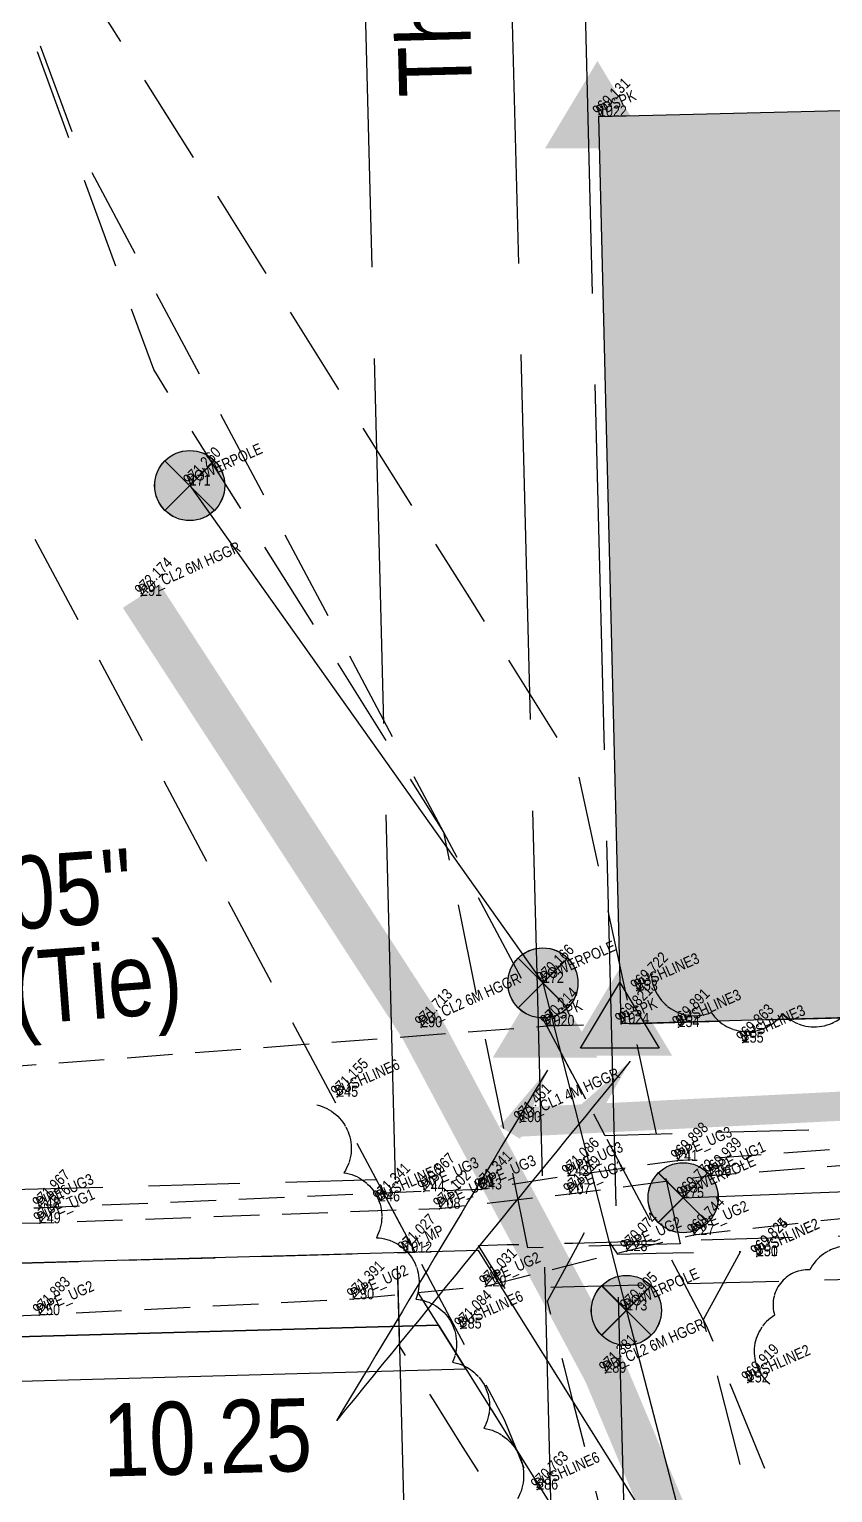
# Model space of a CAD drawing. Extents: x 623641 to 629563, y 5840932 to 5844881.
# Drawn here: x 625751.4 to 625861.5, y 5841325.5 to 5841525.9 of the extents above; entities that cross this region are included whole.
import ezdxf
from ezdxf.enums import TextEntityAlignment as Align

# ---------------------------------------------------------------- set-up
doc = ezdxf.new("R2010")
doc.units = 0
doc.header["$LTSCALE"] = 5
doc.header["$PDSIZE"] = 0.5
for name, pattern in [('0', [1, 1, 0]), ('foc-ACCESSROAD', [3.75, 2.5, -1.25]), ('foc-FLOWLINE', [3.75, 2.5, -1.25]), ('foc-TIELINE', [1.875, 1.25, -0.625]), ('foc-UNSURVEYED', [12.5, 10, -2.5]), ('POWERLINE5', [7.799999999999997, 2.399999999999999, -0.6, 0.6, -0.6, 0.6, -0.6, 2.399999999999999]), ('UG_PIPE', [1.875, 1.25, -0.625])]:
    doc.linetypes.add(name, pattern=pattern)
doc.layers.get('Defpoints').update_dxf_attribs({"color": 9})
for name, color, linetype in [('AS-PIPE-UG', 44, 'UG_PIPE'), ('AS-POWER', 104, 'foc-POWER'), ('AS-POWER-EXISTING', 72, 'POWERLINE5'), ('AS-ROADS', 254, 'Continuous'), ('C-AR', 13, 'foc-ACCESSROAD'), ('C-FLOWLINE', 13, 'foc-FLOWLINE'), ('C-RW', 13, 'Continuous'), ('F-EZE', 190, 'foc-FLOWLINE'), ('L-BD', 7, 'Continuous'), ('L-MON', 1, 'Continuous'), ('L-ROAD-T', 7, 'Continuous'), ('L-TIE', 7, 'foc-TIELINE'), ('L-USEC', 7, 'foc-UNSURVEYED'), ('P-PROPOSED', 10, 'Continuous'), ('P-PROPOSED-H', 21, 'Continuous'), ('T-BUSH', 110, '0')]:
    doc.layers.add(name, color=color, linetype=linetype)
doc.layers.add('C-RW-T', color=13, linetype='Continuous', lineweight=9)
for name, color, linetype, plot in [('Z-DESCRIPTION', 4, 'Continuous', False), ('Z-ELEVATION', 2, 'Continuous', False), ('Z-MSPOINT', 7, 'Continuous', False), ('Z-POINTNUMBER', 6, 'Continuous', False)]:
    doc.layers.add(name, color=color, linetype=linetype, plot=plot)
doc.styles.add('80CG', font='ARIALN.TTF', dxfattribs={"height": 10})
doc.styles.add('80L', font='ARIALN.TTF', dxfattribs={"height": 10})
doc.styles.add('DESCRIPTION', font='ARIALN.TTF', dxfattribs={"height": 2.5})
doc.styles.add('ELEVATION', font='ARIALN.TTF', dxfattribs={"height": 2.5})
doc.styles.add('foc-LtypeFont', font='ARIALN.TTF', dxfattribs={"height": 7.349999999999999})
doc.styles.add('POINTNUMBER', font='ARIALN.TTF', dxfattribs={"height": 2.5})
doc.linetypes.add('foc-POWER', pattern='A,6,-1,["P",foc-LtypeFont,S=0.2,R=0,X=-0.625,Y=-0.75],-1.239999999999999,4', length=12.24)
doc.dimstyles.new('Compass 5 000', dxfattribs={"dimscale": 5, "dimtxt": 9, "dimasz": 2, "dimexe": 0.2, "dimexo": 0.0625, "dimgap": 0.5, "dimtad": 0, "dimtih": 1, "dimtoh": 1, "dimzin": 0, "dimdsep": 46, "dimtxsty": '80CG', "dimcen": 0.1, "dimse1": 1, "dimse2": 1, "dimclrd": 256, "dimclrt": 256, "dimaunit": 1, "dimadec": 4, "dimazin": 0, "dimtfac": 0.06, "dimtofl": 0, "dimtmove": 0, "dimatfit": 1, "dimfxl": 0.2, "dimtolj": 1, "dimtzin": 0, "dimlwd": -1, "dimarcsym": 0})

# ---------------------------------------------------------------- blocks, each defined once
blk = doc.blocks.new('*D603')
at = {"layer": 'C-RW-T', "transparency": 16777216}
for p, q in [((625848.1870406144, 5841313.837648511), (625857.8064716705, 5841316.570146663)), ((625857.8064716705, 5841316.570146663), (625867.8064716707, 5841316.570146662)), ((625819.2666203165, 5841305.622506207), (625809.64718926, 5841302.890008055))]:
    blk.add_line(p, q, dxfattribs=at)
for points in [[(625847.7316242557, 5841315.44088702), (625848.642456973, 5841312.234410001), (625838.5676095579, 5841311.105150359)], [(625818.8112039578, 5841307.225744716), (625819.7220366751, 5841304.019267697), (625828.8860513731, 5841308.355004359)]]:
    blk.add_solid(points, dxfattribs=at)
at = {"layer": 'Defpoints', "color": 0, "transparency": 16777216}
for p in [(625837.8980967563, 5841313.462089641), (625838.5676095579, 5841311.105150359), (625828.2165385715, 5841310.711943641)]:
    blk.add_point(p, dxfattribs=at)
at = {"layer": 'C-RW-T', "transparency": 16777216, "insert": (625906.8924198288, 5841316.570146663), "char_height": 10, "attachment_point": 5, "style": '80CG'}
blk.add_mtext('\\A1;Obsidian\\P10.06 P/L R/W\\PPLA 780287', dxfattribs=at)
blk = doc.blocks.new('POWERPOLE')
h = blk.add_hatch(color=255)
edge = h.paths.add_edge_path()
edge.add_arc((0, 0), 0.9600000000000002, 0, 360)
at = {"linetype": 'Continuous'}
for p, q in [((0.678822509938982, -0.678822509938982), (-0.678822509938982, 0.678822509938982)), ((-0.678822509938982, -0.678822509938982), (0.678822509938982, 0.678822509938982))]:
    blk.add_line(p, q, dxfattribs=at)
blk.add_circle((0, 0), 0.9600000000000002, dxfattribs=at)
blk = doc.blocks.new('STRIA')
blk.add_hatch(color=255).paths.add_polyline_path([(-0.0414550714867801, 1.521379340009161), (-1.474693147280959, -0.867350786313807), (1.391783004306489, -0.867350786313807)])
blk = doc.blocks.new('STRIAA')
blk.add_blockref('STRIA', (0, 0))
blk = doc.blocks.new('STRIB')
at = {"color": 1}
blk.add_solid([(-1.121455071486707, -0.6673507863138184), (-0.0414550714867801, 1.132649213686192), (1.038544928513147, -0.6673507863138184)], dxfattribs=at)
blk = doc.blocks.new('STRIBB')
blk.add_blockref('STRIB', (0, 0))
blk = doc.blocks.new('STRICC')
for name in ['STRIAA', 'STRIBB']:
    blk.add_blockref(name, (0, 0))
blk = doc.blocks.new('fdspike')
blk.add_blockref('STRICC', (0, 0))
blk = doc.blocks.new('TRIA')
blk.add_hatch(color=255).paths.add_polyline_path([(-0.0414550714867801, 1.521379340009161), (-1.474693147280959, -0.867350786313807), (1.391783004306489, -0.867350786313807)])
blk = doc.blocks.new('TRIAA')
blk.add_blockref('TRIA', (0, 0))
blk = doc.blocks.new('TRIB')
at = {"color": 1}
blk.add_lwpolyline([(-1.121455071486707, -0.6673507863138184), (-0.0414550714867801, 1.132649213686192), (1.038544928513147, -0.6673507863138184)], close=True, dxfattribs=at)
blk = doc.blocks.new('TRIBB')
blk.add_blockref('TRIB', (0, 0))
blk = doc.blocks.new('TRICC')
for name in ['TRIAA', 'TRIBB']:
    blk.add_blockref(name, (0, 0))
blk = doc.blocks.new('plspike')
blk.add_blockref('TRICC', (0, 0))

msp = doc.modelspace()

# ---------------------------------------------------------------- hatches: boundary and pattern name
at = {"layer": 'P-PROPOSED-H'}
h = msp.add_hatch(color=256, dxfattribs=at)
h.dxf.hatch_style = 1
h.paths.add_polyline_path([(625832.512, 5841389.728), (625829.453, 5841513.97), (625951.29288289, 5841516.968267809), (625954.3427096482, 5841393.098841172)])

# ---------------------------------------------------------------- linework, layer by layer
at = {"layer": 'AS-PIPE-UG', "flags": 128}
for points in [[(625891.596, 5841452.595000004), (625892.328, 5841446.692), (625895.236, 5841435.265000004), (625903.335, 5841385.014), (625903.879, 5841376.945), (625904.052, 5841375.045), (625903.056, 5841374.508000005), (625891.672, 5841373.368), (625866.648, 5841372.896), (625840.159, 5841370.973), (625825.218, 5841368.904), (625813.297, 5841367.066), (625805.455, 5841366.79), (625752.719, 5841364.508), (625703.695, 5841362.992), (625653.646, 5841361.801), (625604.311, 5841361.416), (625554.408, 5841359.713), (625507.158, 5841358.739000005), (625451.739, 5841357.127), (625402.997, 5841354.794), (625353.066, 5841352.395), (625304.702, 5841350.361), (625274.602, 5841349.213), (625266.269, 5841347.021)], [(626857.1530000006, 5841417.368000004), (626853.072, 5841415.720000004), (626843.406, 5841411.144), (626826.634, 5841404.687), (626800.105, 5841400.162), (626774.723, 5841398.764), (626748.145, 5841398.158), (626713.273, 5841397.626), (626609.393, 5841395.335), (626494.269, 5841391.230000005), (626407.654, 5841386.618000004), (626329.632, 5841387.225000004), (626301.626, 5841385.786), (626207.832, 5841384.073), (626143.092, 5841381.014), (626084.3660000006, 5841379.136000005), (626021.693, 5841377.112), (625960.703, 5841375.566), (625891.648, 5841372.586), (625844.726, 5841368.925000004), (625825.431, 5841366.413), (625807.614, 5841364.423000005), (625752.854, 5841362.425), (625704.746, 5841361.894), (625654.163, 5841360.094), (625605.341, 5841359.454), (625553.438, 5841357.989), (625506.039, 5841356.718), (625452.454, 5841355.87), (625402.737, 5841353.303), (625352.943, 5841351.793000004), (625304.81, 5841350.056), (625274.625, 5841348.925), (625266.332, 5841346.594)], [(626324.491, 5841285.236), (626319.613, 5841298.48), (626316.601, 5841307.969), (626310.404, 5841366.332000005), (626309.803, 5841370.461), (626309.437, 5841373.542), (626308.351, 5841374.844), (626303.9740000006, 5841375.221), (626295.144, 5841375.276), (626247.399, 5841373.653), (626201.412, 5841372.923000005), (626143.875, 5841375.11), (626088.256, 5841372.349), (626011.619, 5841370.218000005), (625961.987, 5841368.882), (625905.534, 5841365.171), (625863.523, 5841363.147000005), (625842.397, 5841360.812000005), (625833.227, 5841358.621000005), (625813.911, 5841353.783), (625795.785, 5841352.025), (625752.759, 5841349.851), (625705.775, 5841347.541), (625652.632, 5841346.86), (625602.77, 5841345.673), (625555.7350000006, 5841344.308), (625501.606, 5841344.039), (625454.143, 5841343.643), (625401.973, 5841342.458000004), (625350.345, 5841341.256), (625306.224, 5841340.269), (625266.2200000006, 5841338.503)]]:
    msp.add_lwpolyline(points, dxfattribs=at)
at = {"layer": 'AS-POWER', "flags": 128}
for points in [[(625773.3979999989, 5841463.437), (625821.779, 5841395.334), (625833.216, 5841350.49299999), (625860.2869999988, 5841246.251)], [(625840.9819999988, 5841365.922000005), (625964.4759999989, 5841370.701), (626089.313, 5841375.564000005), (626203.0569999989, 5841379.742), (626324.7709999994, 5841381.024), (626412.26, 5841384.48), (626490.94, 5841387.35), (626603.767, 5841391.641000004), (626718.4289999994, 5841395.984), (626809.4709999989, 5841389.353), (626868.9249999989, 5841391.298)]]:
    msp.add_lwpolyline(points, dxfattribs=at)
at = {"layer": 'AS-ROADS', "flags": 128}
for points, const_width in [([(625849.0739999989, 5841295.991), (625842.7519999988, 5841312.455), (625830.3389999989, 5841341.968), (625805.112, 5841389.276000004), (625766.7500000006, 5841448.332)], 5.997872519999992), ([(625818.6629999988, 5841376.290000005), (625898.2420000006, 5841380.212), (625964.926, 5841382.510999995), (626088.8899999988, 5841386.653999991), (626204.627, 5841391.272), (626325.511, 5841395.715), (626409.9209999988, 5841397.415), (626490.483, 5841399.427), (626605.369, 5841403.095), (626718.2089999989, 5841405.971), (626755.377, 5841407.802), (626807.1979999988, 5841412.684000005), (626831.3295734879, 5841416.091235305)], 3.998581679999992)]:
    msp.add_lwpolyline(points, dxfattribs=dict(at, const_width=const_width))
at = {"layer": 'C-AR', "flags": 128}
for points in [[(625729.8795423801, 5841497.98140512), (625602.4883548494, 5841845.468272083), (625626.9757398078, 5841867.194032485), (625757.7594603826, 5841510.453301864), (625844.1510689876, 5841348.44377954), (625860.476199663, 5841308.380767364), (625896.6497146839, 5841178.943718723), (625919.7931913071, 5841096.13131416)], [(625889.3101673014, 5841095.64089916), (625865.8786947527, 5841178.127980124), (625833.7175601209, 5841291.346772829), (625831.8811943707, 5841297.811784566), (625816.5269310116, 5841335.49222046), (625729.8795423801, 5841497.98140512)]]:
    msp.add_lwpolyline(points, dxfattribs=at)
msp.add_lwpolyline([(626795.3505904233, 5841401.128866698), (625830.2996491159, 5841374.419241197), (625822.2908859713, 5841389.438013421), (626794.8908751009, 5841416.356573211)], close=True, dxfattribs=at)
at = {"layer": 'C-FLOWLINE', "flags": 128}
msp.add_lwpolyline([(625798.993443131, 5841368.372636073), (625271.1467958421, 5841353.763473317), (625271.4289999988, 5841343.710999995), (625804.2797230558, 5841358.459315794)], close=True, dxfattribs=at)
at = {"layer": 'C-RW', "flags": 128}
msp.add_lwpolyline([(625899.003726979, 5841095.796850455), (625835.0837046892, 5841323.369818354), (625812.9518688828, 5841358.699344642), (625271.4289999988, 5841343.710999995), (625271.7072367814, 5841333.658416874), (625807.4760176151, 5841348.487499068), (625825.7951970942, 5841319.237823389), (625888.8836939819, 5841095.634037999)], dxfattribs=at)
msp.add_lwpolyline([(625271.8759489448, 5841327.562914184), (625811.2247230276, 5841342.491083933), (625807.4760176151, 5841348.487499068), (625271.7072367814, 5841333.658416874)], close=True, dxfattribs=at)
at = {"layer": 'F-EZE', "flags": 128}
for points in [[(625840.5615759665, 5841359.615565167), (625831.4271658605, 5841359.370663387), (625819.7162379911, 5841359.075650785), (625813.4202396207, 5841390.156534907), (625808.203273864, 5841415.978473159), (625768.4567666822, 5841479.319391272), (625626.4850561871, 5841866.759178448), (625626.9757398078, 5841867.194032485), (625634.5269066961, 5841873.8936356), (625636.746396515, 5841867.837068444), (625760.9098351669, 5841528.998154688), (625811.9327765037, 5841447.685692467), (625826.4675219653, 5841424.521548807), (625832.7240142035, 5841395.726715548), (625840.5615759665, 5841359.615565167)], [(626279.0285222768, 5841371.598238635), (626279.1882171042, 5841365.597354521), (625840.377115178, 5841354.093471901), (625838.8822541502, 5841354.054094635), (625826.0419148487, 5841353.71829142), (625818.379607128, 5841353.517869538), (625816.6428290484, 5841353.47224104), (625812.9324800808, 5841359.399885439), (625816.856398517, 5841359.497786202), (625822.0658305155, 5841359.634050166), (625825.8866701392, 5841359.719182524), (625836.6698540042, 5841360.001661694), (625837.3972598407, 5841360.019881011), (626279.0285222768, 5841371.598238635)]]:
    msp.add_lwpolyline(points, close=True, dxfattribs=at)
for points in [[(625887.691506697, 5841095.61485793), (625873.5098089203, 5841151.262076107), (625866.6575492199, 5841178.14893437), (625833.25540982, 5841309.21101293), (625825.9297591886, 5841337.957456385), (625824.7221549159, 5841342.695411381), (625823.1937018136, 5841348.692407885), (625822.4097224469, 5841351.768315473), (625826.2346840501, 5841358.845145443), (625828.5745176714, 5841363.175019939), (625831.9886365237, 5841358.212695055), (625837.2728040066, 5841358.324278379), (625839.5725451113, 5841358.373667335), (625848.821053813, 5841358.5713149), (625843.73736348, 5841349.190853761), (625844.1854870653, 5841347.310443998), (625845.224340441, 5841343.233025802), (625887.1580355457, 5841178.692358291), (625908.2464282983, 5841095.94554828)], [(625883.0975947364, 5841095.540950455), (625859.6841152363, 5841177.964191439), (625834.3424687984, 5841267.174660541), (625820.2538675234, 5841316.772288731), (625810.5518303217, 5841332.234776716), (625806.7808725466, 5841338.24493823), (625802.1389374902, 5841345.641944011), (625802.0743735416, 5841348.138222862), (625801.8342214539, 5841357.423376032), (625807.5625047053, 5841348.292382425), (625813.7632897053, 5841338.411830873), (625817.5346362418, 5841332.401083926), (625825.7951970942, 5841319.237823389), (625833.7175601209, 5841291.346772829), (625865.8782087174, 5841178.127967563), (625873.5102704406, 5841151.260686784), (625889.3100201144, 5841095.640896792)]]:
    msp.add_lwpolyline(points, dxfattribs=at)
at = {"layer": 'L-TIE'}
msp.add_line((625185.206, 5841341.367), (625822.2908859713, 5841389.438013421), dxfattribs=at)
at = {"layer": 'L-USEC'}
for p, q in [((625785.7179085384, 5841980.681704666), (625806.5111346995, 5841176.552582552)), ((625805.8208558306, 5841981.201528061), (625826.614081993, 5841177.072405951)), ((625836.6651838352, 5841177.354491993), (625815.8719997727, 5841981.482465977))]:
    msp.add_line(p, q, dxfattribs=at)
at = {"layer": 'P-PROPOSED'}
msp.add_lwpolyline([(625832.512, 5841389.728), (625829.453, 5841513.97), (625951.29288289, 5841516.968267809), (625954.3427096482, 5841393.098841172)], close=True, dxfattribs=at)
at = {"layer": 'T-BUSH', "flags": 128}
for points in [[(625836.6142626563, 5841396.535158809, 0.52056705), (625844.8330236468, 5841391.289401065, 0.52056705), (625854.6237206138, 5841391.13500879, 0.52056705), (625864.4782027389, 5841392.813781145, 0.52056705), (625874.3326848639, 5841394.492553499, 0.52056705), (625879.6076468013, 5841399.573483224, 0.52056705), (625878.3695959672, 5841409.492975379, 0.52056705), (625875.8031078366, 5841419.080383817, 0.52056705), (625872.2278479129, 5841428.415618734, 0.52056705), (625868.2948889654, 5841437.605340905, 0.52056705), (625867.0149026647, 5841446.894466561, 0.52056705), (625870.2115125686, 5841456.366044027, 0.52056705), (625873.6545455091, 5841465.643589727, 0.52056705), (625882.1119899752, 5841470.972823038, 0.52056705), (625890.6639279352, 5841475.93854706, 0.52056705), (625900.646006245, 5841475.402629911, 0.52056705), (625910.6280845554, 5841474.866712764, 0.52056705), (625917.0272482793, 5841468.062565548, 0.52056705), (625922.5546448901, 5841459.733280988, 0.52056705), (625928.0742405835, 5841451.398828085, 0.52056705), (625934.2262594528, 5841443.532904606, 0.52056705), (625940.4777591923, 5841435.737980942, 0.52056705), (625946.2405030803, 5841427.569757301, 0.52056705), (625952.0032469688, 5841419.40153366, 0.52056705), (625956.1514075545, 5841410.366129489, 0.52056705), (625959.7788214855, 5841401.051036213, 0.52056705), (625964.4609922182, 5841392.172564507, 0.52056705)], [(626791.6801319785, 5841420.206338936, 0.52056705), (626801.1243010024, 5841423.481924286, 0.52056705), (626810.3053809555, 5841427.436271952, 0.52056705), (626819.4864609085, 5841431.390619619, 0.52056705), (626828.7185650476, 5841435.211188919, 0.52056705), (626838.2010545272, 5841438.375282446, 0.52056705), (626847.6835440056, 5841441.539375975, 0.52056705), (626857.430879861, 5841443.464413692, 0.52056705), (626867.3782883781, 5841444.453432582, 0.52056705), (626877.2720223377, 5841445.776824584, 0.52056705), (626887.0292107973, 5841447.950845725, 0.52056705), (626896.7863992568, 5841450.12486687, 0.52056705), (626900.7933067455, 5841445.08156763, 0.52056705), (626900.854016678, 5841435.085297883, 0.52056705), (626900.6422058301, 5841425.093239256, 0.52056705), (626900.272664296, 5841415.103617961, 0.52056705), (626899.9031227618, 5841405.113996666, 0.52056705), (626899.5335812276, 5841395.124375369, 0.52056705), (626892.4209626531, 5841389.58316037, 0.52056705), (626883.2349966894, 5841385.698322236, 0.52056705), (626873.6554130438, 5841382.841633287, 0.52056705), (626863.8152886953, 5841382.737430054, 0.52056705), (626853.8286712208, 5841383.1807877, 0.52056705), (626843.851430988, 5841383.319258133, 0.52056705), (626833.9109359167, 5841382.263013697, 0.52056705), (626823.9704408452, 5841381.206769262, 0.52056705), (626814.0209316236, 5841380.683585594, 0.52056705), (626804.0504076337, 5841381.403131239, 0.52056705), (626794.0798836434, 5841382.122676889, 0.52056705), (626784.1093596534, 5841382.842222531, 0.52056705), (626774.1388356633, 5841383.561768177, 0.52056705), (626764.1683116738, 5841384.281313827, 0.52056705), (626754.1977876832, 5841385.000859469, 0.52056705), (626744.227263693, 5841385.720405115, 0.52056705), (626734.256739703, 5841386.439950761, 0.52056705), (626724.267853862, 5841386.24471004, 0.52056705), (626714.2764866013, 5841385.92584512, 0.52056705), (626704.2851193411, 5841385.606980204, 0.52056705), (626694.2937520798, 5841385.288115288, 0.52056705), (626684.3023848196, 5841384.969250372, 0.52056705), (626674.3093250418, 5841385.156075963, 0.52056705), (626664.3160472049, 5841385.40805344, 0.52056705), (626654.3279098091, 5841385.36981499, 0.52056705), (626644.3498239074, 5841384.764095325, 0.52056705), (626634.3717380057, 5841384.158375661, 0.52056705), (626624.3936521041, 5841383.552655997, 0.52056705), (626614.4155662023, 5841382.946936333, 0.52056705), (626604.4374803007, 5841382.341216672, 0.52056705), (626594.4468330329, 5841382.050865944, 0.52056705), (626584.4521810974, 5841381.861057457, 0.52056705), (626574.4575291619, 5841381.67124897, 0.52056705), (626564.4628772264, 5841381.481440483, 0.52056705), (626554.4682252909, 5841381.291631996, 0.52056705), (626544.4735733555, 5841381.101823509, 0.52056705), (626534.4789214199, 5841380.912015022, 0.52056705), (626524.4842694845, 5841380.722206535, 0.52056705), (626514.4896175495, 5841380.532398048, 0.52056705), (626504.4949656135, 5841380.342589561, 0.52056705), (626494.5003136779, 5841380.152781073, 0.52056705), (626484.5062289857, 5841379.935422489, 0.52056705), (626474.5122346713, 5841379.713674398, 0.52056705), (626464.5182403567, 5841379.491926307, 0.52056705), (626454.5242460422, 5841379.270178216, 0.52056705), (626445.5614734363, 5841376.636387887, 0.52056705), (626437.3611850928, 5841372.297444724, 0.52056705), (626427.364740473, 5841372.283677886, 0.52056705), (626417.3682958522, 5841372.269911054, 0.52056705), (626407.3718512319, 5841372.256144213, 0.52056705), (626397.3754066115, 5841372.242377374, 0.52056705), (626387.3789619912, 5841372.228610538, 0.52056705), (626377.3825173713, 5841372.214843701, 0.52056705), (626367.3860727506, 5841372.201076864, 0.52056705), (626357.3896281301, 5841372.187310027, 0.52056705), (626347.3931835098, 5841372.173543194, 0.52056705), (626337.3967388894, 5841372.159776352, 0.52056705), (626327.4399440306, 5841371.707137038, 0.52056705), (626317.6028957958, 5841369.929054757, 0.52056705), (626307.7658475611, 5841368.150972475, 0.52056705), (626297.8444866597, 5841367.176352328, 0.52056705), (626287.8526165708, 5841366.873653319, 0.52056705), (626277.8607464809, 5841366.570954309, 0.52056705), (626267.8688763916, 5841366.2682553, 0.52056705), (626257.8767006777, 5841365.976463905, 0.52056705), (626247.8835576522, 5841365.719195472, 0.52056705), (626237.8904146268, 5841365.46192704, 0.52056705), (626227.8972716018, 5841365.204658609, 0.52056705), (626217.9642079412, 5841365.105246944, 0.52056705), (626207.9702736504, 5841365.329683939, 0.52056705), (626197.9763393595, 5841365.554120934, 0.52056705), (626187.9824050688, 5841365.778557929, 0.52056705), (626177.988884342, 5841365.92192808, 0.52056705), (626167.9977601109, 5841365.59553695, 0.52056705), (626158.0066358797, 5841365.269145813, 0.52056705), (626148.0155116486, 5841364.94275468, 0.52056705), (626138.0243874175, 5841364.616363551, 0.52056705), (626128.0332631863, 5841364.289972414, 0.52056705), (626118.0421389553, 5841363.963581282, 0.52056705), (626108.0510147242, 5841363.637190148, 0.52056705), (626098.059890493, 5841363.310799016, 0.52056705), (626088.0683140552, 5841362.998831623, 0.52056705), (626078.0763658445, 5841362.698722439, 0.52056705), (626068.0844176335, 5841362.398613245, 0.52056705), (626058.0924694227, 5841362.098504061, 0.52056705), (626048.100521212, 5841361.798394867, 0.52056705), (626038.108573001, 5841361.498285678, 0.52056705), (626028.1166247902, 5841361.198176489, 0.52056705), (626018.1246765794, 5841360.8980673, 0.52056705), (626008.1327283685, 5841360.597958111, 0.52056705), (625998.1407801576, 5841360.297848922, 0.52056705), (625988.1488319469, 5841359.997739732, 0.52056705), (625978.1565104708, 5841359.712094401, 0.52056705), (625968.1623830715, 5841359.496427789, 0.52056705), (625958.168255671, 5841359.28076117, 0.52056705), (625948.1741282713, 5841359.065094555, 0.52056705), (625938.1800008713, 5841358.849427943, 0.52056705), (625928.1858734715, 5841358.633761323, 0.52056705), (625918.1917460718, 5841358.418094708, 0.52056705), (625908.1976186718, 5841358.202428091, 0.52056705), (625898.203491272, 5841357.986761476, 0.52056705), (625888.2093638722, 5841357.771094864, 0.52056705), (625878.2152364723, 5841357.555428245, 0.52056705), (625868.2211090724, 5841357.33976163, 0.52056705), (625858.325899268, 5841356.057070133, 0.52056705), (625853.5128368051, 5841349.825416376, 0.52056705), (625852.8402904221, 5841340.424990384, 0.52056705)], [(625790.806308633, 5841378.632347328, -0.52056705), (625794.5251508727, 5841369.353376108, -0.52056705), (625798.9629911764, 5841360.445054288, -0.52056705), (625804.3639107874, 5841352.033207765, -0.52056705), (625809.3781964025, 5841343.406485849, -0.52056705), (625813.669823815, 5841334.378140003, -0.52056705), (625818.281496246, 5841324.676511777, -0.52056705)]]:
    msp.add_lwpolyline(points, format="xyb", dxfattribs=at)
at = {"layer": 'Z-MSPOINT'}
for p in [(625829.453, 5841513.97, 969.1309999999994), (625773.387, 5841463.431, 971.2599999999994), (625766.739, 5841448.326, 972.1739999999994), (625821.768, 5841395.328, 970.1659999999995), (625834.642, 5841394.276, 969.7219999999994), (625805.101, 5841389.27, 971.7129999999994), (625822.271, 5841389.44, 970.2139999999995), (625832.512, 5841389.728, 969.8209999999995), (625840.351, 5841389.292, 969.8909999999994), (625849.1360000006, 5841387.158, 969.8629999999995), (625793.59, 5841379.748, 971.1549999999994), (625818.6520000006, 5841376.284, 971.4509999999989), (625840.159, 5841370.973, 969.8979999999995), (625825.218, 5841368.904, 971.0859999999994), (625844.726, 5841368.925000004, 969.9389999999994), (625799.332, 5841365.421, 971.3409999999994), (625805.455, 5841366.79, 970.9669999999988), (625813.297, 5841367.066, 971.3409999999994), (625825.431, 5841366.413, 971.1189999999995), (625840.971, 5841365.916, 969.7719999999989), (625752.719, 5841364.508, 971.9669999999994), (625807.614, 5841364.423000005, 971.1019999999988), (625752.854, 5841362.425, 971.8759999999994), (625842.397, 5841360.812000005, 969.7439999999995), (625802.776, 5841358.412, 971.0269999999989), (625833.227, 5841358.621000005, 970.0739999999994), (625851.075, 5841357.923, 969.8239999999994), (625851.084, 5841357.899, 969.8249999999995), (625813.911, 5841353.783, 971.0309999999988), (625795.785, 5841352.025, 971.3909999999994), (625752.759, 5841349.851, 971.8829999999995), (625833.205, 5841350.487, 970.9049999999994), (625810.509, 5841348.013, 971.0839999999994), (625830.328, 5841341.962, 971.3809999999988), (625849.838, 5841340.633, 969.9189999999988), (625820.99, 5841325.964000004, 970.7629999999995)]:
    msp.add_point(p, dxfattribs=at)

# ---------------------------------------------------------------- block references
at = {"layer": 'AS-POWER-EXISTING', "xscale": 4.999999999999996, "yscale": 4.999999999999996, "zscale": 4.999999999999996}
for p in [(625773.387, 5841463.431), (625821.768, 5841395.328), (625840.971, 5841365.916), (625833.205, 5841350.487)]:
    msp.add_blockref('POWERPOLE', p, dxfattribs=at)
at = {"layer": 'AS-POWER-EXISTING', "color": 3, "xscale": 4.99999999999997, "yscale": 4.99999999999997, "zscale": 4.99999999999997}
for p in [(625773.3979999989, 5841463.437), (625821.779, 5841395.334), (625840.9819999988, 5841365.922000005), (625833.216, 5841350.49299999)]:
    msp.add_blockref('POWERPOLE', p, dxfattribs=at)
at = {"layer": 'L-MON'}
for name, p, xscale, yscale, zscale in [('fdspike', (625829.453, 5841513.97), 4.999999999999996, 4.999999999999996, 4.999999999999996), ('plspike', (625832.512, 5841389.728), 4.999999999999996, 4.999999999999996, 4.999999999999996), ('fdspike', (625822.271, 5841389.44), 4.998227049999996, 4.998227049999996, 4.998227049999996)]:
    msp.add_blockref(name, p, dxfattribs=dict(at, xscale=xscale, yscale=yscale, zscale=zscale))

# ---------------------------------------------------------------- texts
at = {"layer": 'L-BD', "style": '80L'}
for s, height, rotation, p in [("85°41'05''", 9.996454099999996, 4.315400000001283, (625740.5126045258, 5841406.946991644)), ('639.10 (Tie)', 9.996454099999996, 4.315400000001283, (625741.5844824854, 5841392.742429164)), ('10.25', 9.996454099999992, 1.61090000000016, (625775.7997097146, 5841333.128196547))]:
    msp.add_text(s, height=height, rotation=rotation, dxfattribs=at).set_placement(p, align=Align.MIDDLE)
at = {"layer": 'L-ROAD-T', "style": '80L'}
msp.add_text('Theoretic Government Road Allowance', height=9.996454199999956, rotation=91.48122813206824, dxfattribs=at).set_placement((625804.5087119775, 5841616.568044695), align=Align.MIDDLE_CENTER)
at = {"layer": 'Z-DESCRIPTION', "style": 'DESCRIPTION'}
for s, p in [('FDSPK', (625829.453, 5841513.97)), ('POWERPOLE', (625773.387, 5841463.431)), ('RD_CL2 6M HGGR', (625766.739, 5841448.326)), ('POWERPOLE', (625821.768, 5841395.328)), ('BUSHLINE3', (625834.642, 5841394.276)), ('RD_CL2 6M HGGR', (625805.101, 5841389.27)), ('PLSPK', (625832.512, 5841389.728)), ('BUSHLINE3', (625840.351, 5841389.292)), ('PLSPK', (625822.271, 5841389.44)), ('BUSHLINE3', (625849.1360000006, 5841387.158)), ('BUSHLINE6', (625793.59, 5841379.748)), ('RD_CL1 4M HGGR', (625818.6520000006, 5841376.284)), ('PIPE_UG3', (625840.159, 5841370.973)), ('PIPE_UG3', (625825.218, 5841368.904)), ('PIPE_UG1', (625844.726, 5841368.925000004)), ('PIPE_UG3', (625805.455, 5841366.79)), ('PIPE_UG3', (625813.297, 5841367.066)), ('POWERPOLE', (625840.971, 5841365.916)), ('PIPE_UG3', (625752.719, 5841364.508)), ('BUSHLINE6', (625799.332, 5841365.421)), ('PIPE_UG1', (625825.431, 5841366.413)), ('PIPE_UG1', (625807.614, 5841364.423000005)), ('PIPE_UG1', (625752.854, 5841362.425)), ('PIPE_UG2', (625842.397, 5841360.812000005)), ('PIPE_UG2', (625833.227, 5841358.621000005)), ('PLI_MP', (625802.776, 5841358.412)), ('BUSHLINE2', (625851.075, 5841357.923)), ('BUSHLINE2', (625851.084, 5841357.899)), ('PIPE_UG2', (625813.911, 5841353.783)), ('PIPE_UG2', (625795.785, 5841352.025)), ('POWERPOLE', (625833.205, 5841350.487)), ('PIPE_UG2', (625752.759, 5841349.851)), ('BUSHLINE6', (625810.509, 5841348.013)), ('RD_CL2 6M HGGR', (625830.328, 5841341.962)), ('BUSHLINE2', (625849.838, 5841340.633)), ('BUSHLINE6', (625820.99, 5841325.964000004))]:
    msp.add_text(s, height=1.499999999999999, rotation=23.99999882666868, dxfattribs=at).set_placement(p)
at = {"layer": 'Z-ELEVATION', "style": 'ELEVATION'}
for s, p in [('969.131', (625829.453, 5841513.97)), ('971.260', (625773.387, 5841463.431)), ('972.174', (625766.739, 5841448.326)), ('970.166', (625821.768, 5841395.328)), ('969.722', (625834.642, 5841394.276)), ('971.713', (625805.101, 5841389.27)), ('970.214', (625822.271, 5841389.44)), ('969.821', (625832.512, 5841389.728)), ('969.891', (625840.351, 5841389.292)), ('969.863', (625849.1360000006, 5841387.158)), ('971.155', (625793.59, 5841379.748)), ('971.451', (625818.6520000006, 5841376.284)), ('969.898', (625840.159, 5841370.973)), ('971.086', (625825.218, 5841368.904)), ('969.939', (625844.726, 5841368.925000004)), ('970.967', (625805.455, 5841366.79)), ('971.341', (625813.297, 5841367.066)), ('971.119', (625825.431, 5841366.413)), ('969.772', (625840.971, 5841365.916)), ('971.967', (625752.719, 5841364.508)), ('971.341', (625799.332, 5841365.421)), ('971.102', (625807.614, 5841364.423000005)), ('971.876', (625752.854, 5841362.425)), ('969.744', (625842.397, 5841360.812000005)), ('971.027', (625802.776, 5841358.412)), ('970.074', (625833.227, 5841358.621000005)), ('969.824', (625851.075, 5841357.923)), ('969.825', (625851.084, 5841357.899)), ('971.391', (625795.785, 5841352.025)), ('971.031', (625813.911, 5841353.783)), ('971.883', (625752.759, 5841349.851)), ('970.905', (625833.205, 5841350.487)), ('971.084', (625810.509, 5841348.013)), ('971.381', (625830.328, 5841341.962)), ('969.919', (625849.838, 5841340.633)), ('970.763', (625820.99, 5841325.964000004))]:
    msp.add_text(s, height=1.499999999999999, rotation=44.99999063800963, dxfattribs=at).set_placement(p)
at = {"layer": 'Z-POINTNUMBER', "style": 'POINTNUMBER'}
for s, p in [('1022', (625829.453, 5841513.97)), ('171', (625773.387, 5841463.431)), ('291', (625766.739, 5841448.326)), ('172', (625821.768, 5841395.328)), ('153', (625834.642, 5841394.276)), ('1024', (625832.512, 5841389.728)), ('290', (625805.101, 5841389.27)), ('1020', (625822.271, 5841389.44)), ('154', (625840.351, 5841389.292)), ('155', (625849.1360000006, 5841387.158)), ('245', (625793.59, 5841379.748)), ('100', (625818.6520000006, 5841376.284)), ('241', (625840.159, 5841370.973)), ('242', (625825.218, 5841368.904)), ('206', (625844.726, 5841368.925000004)), ('244', (625805.455, 5841366.79)), ('243', (625813.297, 5841367.066)), ('207', (625825.431, 5841366.413)), ('175', (625840.971, 5841365.916)), ('248', (625752.719, 5841364.508)), ('246', (625799.332, 5841365.421)), ('208', (625807.614, 5841364.423000005)), ('249', (625752.854, 5841362.425)), ('227', (625842.397, 5841360.812000005)), ('1012', (625802.776, 5841358.412)), ('228', (625833.227, 5841358.621000005)), ('151', (625851.075, 5841357.923)), ('150', (625851.084, 5841357.899)), ('229', (625813.911, 5841353.783)), ('230', (625795.785, 5841352.025)), ('250', (625752.759, 5841349.851)), ('173', (625833.205, 5841350.487)), ('285', (625810.509, 5841348.013)), ('289', (625830.328, 5841341.962)), ('152', (625849.838, 5841340.633)), ('286', (625820.99, 5841325.964000004))]:
    msp.add_text(s, height=1.499999999999999, dxfattribs=at).set_placement(p)

# ---------------------------------------------------------------- dimensions: what is measured, and where the dimension line sits
at = {"layer": 'C-RW-T'}
dim = msp.add_aligned_dim(p1=(625828.2165385713, 5841310.711943641), p2=(625837.8980967562, 5841313.462089642), distance=-2.450185743226944, text='Obsidian\\P10.06 P/L R/W\\PPLA 780287', dimstyle='Compass 5 000', dxfattribs=at)
dim.commit()
dim.dimension.update_dxf_attribs({"geometry": '*D603', "text_midpoint": (625906.8924198288, 5841316.570146663)})

# ---------------------------------------------------------------- leaders
at = {"layer": 'L-BD', "path_type": 1}
for points in [[(625833.7385215372, 5841384.614508659), (625793.4823834641, 5841335.377449659)], [(625822.3969920676, 5841383.400932455), (625793.4823834641, 5841335.377449659)]]:
    msp.add_leader(points, dimstyle='Compass 5 000', override={"dimgap": 0.5, "dimtad": 0}, dxfattribs=at)

doc.saveas('drawing.dxf')
